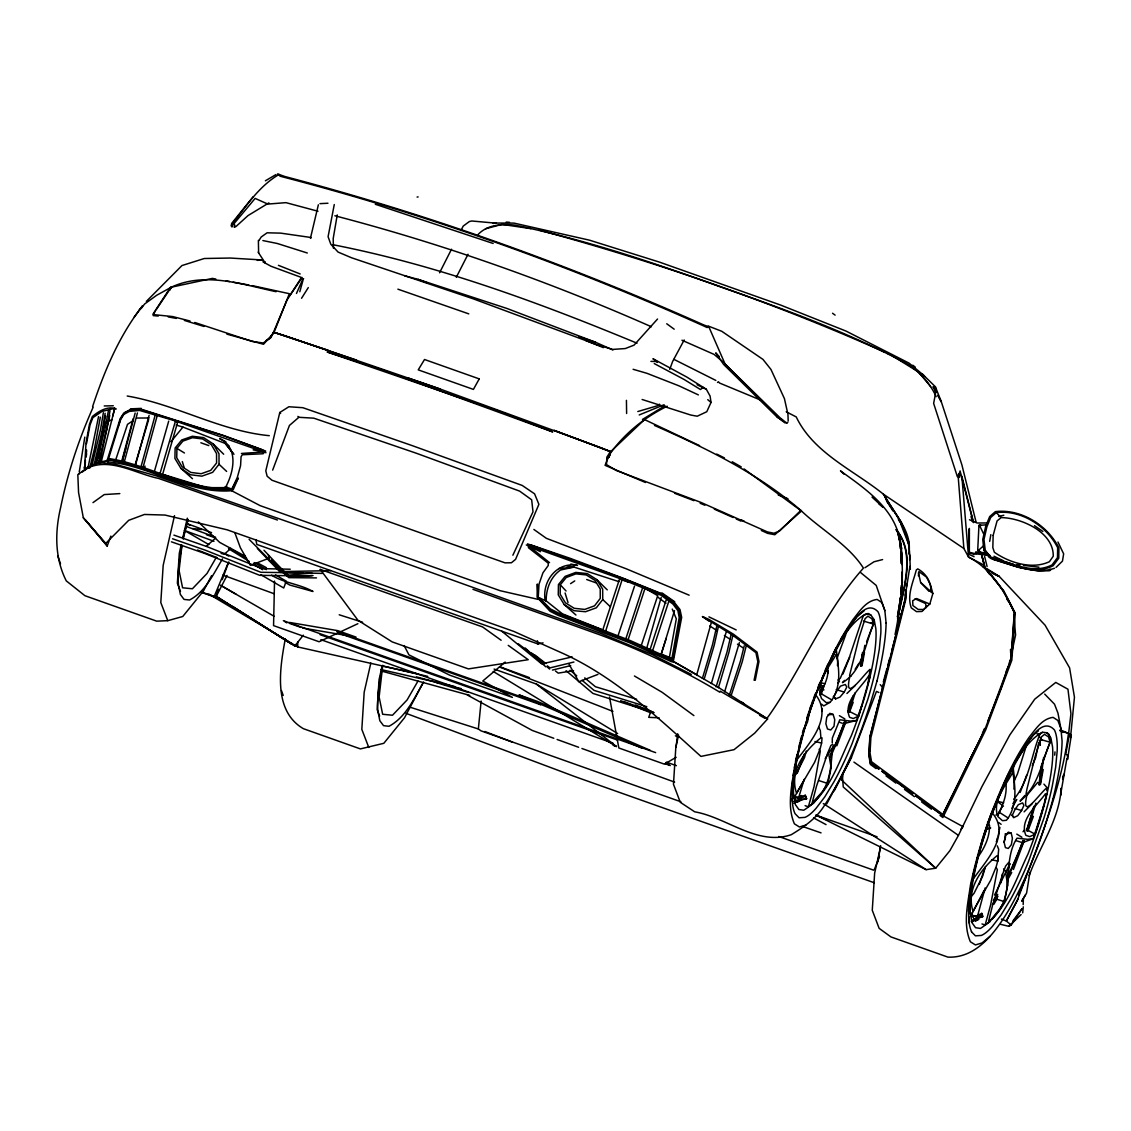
<?xml version="1.0" encoding="UTF-8"?>
<svg xmlns="http://www.w3.org/2000/svg" width="1131" height="1131" viewBox="0 0 1131 1131"><rect width="100%" height="100%" fill="white"/><g stroke="black" fill="none" stroke-linecap="round" stroke-linejoin="round"><path stroke-width="1.5" d="M968.829 529.28L969.126 554.388L974.074 556.692M1029.168 875.691C1039.488 846.624 1059.379 819.763 1061.175 788.293M974.3 919.489L982.698 916.661L981.765 913.367L975.459 916.421M1043.659 757.431L1040.209 784.348M626.433 400.346L626.616 413.508M849.593 677.625C843.641 704.175 863.957 673.949 870.092 669.326L867.929 684.269M969.38 528.417L969.338 552.31L974.017 554.6M560.297 584.826L560.184 594.199L565.443 602.837L574.265 608.322L584.784 609.411L594.553 605.82L600.25 598.426L600.236 589.011L594.948 580.359L586.268 574.93L575.863 573.869L566.235 577.517L560.297 584.826L566.066 590.99M1061.005 795.051L1061.104 788.505M176.931 448.399L176.733 457.744L182.02 466.679L190.87 472.433L201.177 473.733L210.734 470.34L216.587 463.003L216.544 453.588L211.341 444.681L202.647 438.969L192.44 437.697L182.897 441.104L176.931 448.399L184.452 452.994M274.522 581.094L273.561 625.627L319.098 641.758L357.891 623.704M832.246 742.94L832.345 738.048L839.782 719.783L850.696 721.083L856.421 720.489L861.596 706.027M918.386 575.778L918.895 571.551L926.642 577.234L930.445 584.812L932.863 593.506L929.809 604.053L923.589 609.482L918.188 609.453L912.887 605.537L912.703 600.745L916.591 598.525L929.809 604.053M831.158 767.695L831.61 750.348L833.801 745.88L832.586 744.438L830.932 745.428L827.595 753.274L816.469 786.314L812.115 803.038L822.407 791.686L827.892 783.514L831.158 767.695L828.585 753.133L833.801 745.88M264.852 451.523L263.184 453.743L242.303 454.761L241.073 456.712L240.578 465.661L237.34 477.367L231.516 489.737C188.425 492.324 148.119 465.435 107.374 459.695L120.155 418.724L123.689 413.197L129.613 410.101L140.074 409.238L223.019 435.562L265.743 451.099M654.496 425.44C706.182 448.244 757.756 473.182 800.833 510.378L779.655 530.934L773.957 533.252L767.426 531.923L700.852 502.376L616.423 470.553L606.513 464.643L606.824 457.221L610.019 452.174L611.376 451.933C626.065 432.169 645.236 417.056 667.233 406.199M869.145 752.129L869.81 737.016L889.941 659.458M906.341 590.354L905.917 598.963L870.898 737.539L870.008 752.794L871.534 761.686L942.858 814.391L984.917 729.453L1010.916 659.84L1014.281 612.663C1004.399 590.608 990.699 568.469 968.532 557.06L963.881 548.507L958.211 476.999L960.092 470.934L973.254 522.084M906.497 586.918L906.666 583.469M986.911 554.444L979.361 551.985L977.735 549.892L978.951 525.378L987.151 524.784M1013.942 789.127L1014.479 778.623L1012.98 766.196M791.94 793.736L792.11 790.442M792.294 787.148L792.633 780.56M905.662 589.972L905.224 598.525L870.008 736.945L868.806 755.197L870.375 764.415L876.058 768.571M1007.565 885.771L1008.442 868.58L1009.87 863.844L1008.711 862.43L1005.615 866.063L1003.678 871.252L992.806 904.376L988.607 921.157L991.435 919.192L999.055 909.861L1004.385 901.619L1007.565 885.771L1005.671 871.464L1003.579 868.919M968.532 911.883L969.338 897.081L971.642 882.519M793.425 783.811L793.934 775.937M832.105 749.457C831.257 763.877 830.465 779.584 822.35 792.053M837.463 665.664L837.788 660.433L836.049 647.936L830.875 659.104M969.875 906.737L970.582 895.71M795.036 769.108L795.234 766.139M905.931 589.986L905.351 598.667L890.79 656.093M968.603 910.568C969.818 887.821 975.318 865.554 981.736 843.783A115.546 26.55 -70.5 0 1 992.99 810.856L997.245 800.154A110.895 25.476 -70.5 0 1 1015.511 761.728C1022.481 752.949 1039.417 713.718 1054.361 729.863A110.895 25.476 -70.5 0 1 1057.174 751.055L1055.647 767.242L1052.282 786.045A106.894 24.557 -70.5 0 1 1044.026 817.84L1028.517 861.469A110.895 25.476 -70.5 0 1 1010.266 899.908L1001.062 915.007L992.481 926.289A106.894 24.557 -70.5 0 1 981.256 935.45L975.445 935.846L971.402 931.76M1029.917 872.199L1026.609 893.009L1021.703 901.209L1025.534 894.833M1011.057 659.797L1014.493 612.62L1003.112 590.509L986.26 569.204L1003.876 591.018L1015.27 613.115L1011.821 660.25L985.695 729.905L942.872 817.515L940.031 815.437M1054.728 755.197L1054.969 751.903M1002.292 874.136L1001.091 882.689M1046.797 790.498L1047.052 787.614L1043.913 784.122M231.77 226.864L231.996 224.348C245.964 206.407 258.957 186.177 279.06 174.457L284.955 176.535C428.409 214.254 568.54 264.612 703.963 325.035L708.826 326.76L725.141 364.168L779.118 418.244L785.112 422.98M908.773 546.556L909.098 543.036L901.195 522.112L883.311 494.106C853.566 470.086 813.557 453.121 796.224 416.915L786.215 411.783M908.744 554.02C912.986 530.99 893.547 513.842 884.173 494.742L883.311 494.106M1012.881 920.917L1022.042 908.759L1011.185 925.059L1006.336 921.002L1017.335 900.417C1037.268 846.129 1060.793 791.318 1068.456 733.397L1060.1 730.824M91.908 465.746L100.433 430.006L103.388 412.702M601.395 629.331L562.404 613.808L546.174 600.886C546.047 588.982 550.5 577.064 560.481 570.024L574.039 567.083L618.926 581.659M972.462 879.96L970.949 892.43M1070.506 737.666L1074.45 697.219L1069.601 667.87L1045.101 625.231L999.337 576.499L986.472 568.426M680.961 801.808L480.986 730.838L478.356 728.972L481.142 701.022M1022.678 912.873L1023.286 906.85M821.601 743.067L822.053 737.893L821.021 737.765C804.593 750.645 789.056 771.314 796.535 793.156L814.589 762.336L820.159 748.694L821.601 743.067L814.97 741.526M1069.884 736.267L1068.639 733.439L1070.93 713.689L1067.961 689.217L1055.76 682.431L1034.724 699.184L1009.785 734.994L981.807 786.865L958.438 835.399L949.87 850.696L935.69 868.198L841.973 780.362L842.722 773.873L851.516 757.19L876.468 691.423L878.829 692.483M85.348 461.533L84.599 468.149L85.984 443.112L89.462 424.266L92.346 416.547C98.609 411.217 107.912 405.52 116.281 408.984M85.914 456.556L86.465 451.58M862.571 652.248L860.493 665.806M900.856 588.926L901.237 585.618M1041.792 764.019L1038.922 784.603M181.978 545.142L179.08 570.533L182.586 587.795L192.411 588.77L207.015 573.474L216.247 557.456M382.603 666.541L379.125 696.993L382.646 714.269L392.485 715.244L407.103 699.948L418.003 681.018M234.555 224.39L234.23 227.232L235.008 227.161M821.742 711.441L822.053 708.798M860.903 666.286L862.274 654.51M864.805 645.349L861.751 665.537M900.926 594.595L902.368 582.352L901.973 572.088M997.726 861.044L998.136 855.856L997.061 855.715C980.831 868.792 965.987 889.517 972.999 911.261L990.657 880.3L996.213 866.657L997.726 861.044L991.576 859.8M1039.361 785.098L1041.891 763.213M85.419 460.105L84.429 468.517L85.405 461.915M85.815 456.754L86.606 450.025M676.069 747.209L677.639 733.75M841.973 780.362L842.722 773.873L826.704 803.943M900.926 594.468L902.368 582.352M877.797 862.006L880.625 845.649M1061.161 791.446L1066.844 758.76M899.767 602.272L900.389 597.267M900.799 593.931L901.633 587.258M98.185 458.14L103.133 429.243L106.06 422.146L112.181 419.643M91.71 465.958L92.205 462.494M86.126 456.966L86.62 453.672M79.241 472.023L84.797 437.117M793.227 775.682L794.004 770.833M794.513 767.596L795.022 764.358M98.553 416.59L88.02 467.626M100.32 417.198L94.481 448.809L89.674 468.206M105.155 413.324L102.2 430.628L94.071 464.714M337.236 214.932L333.207 238.542L333.433 248.269M989.682 541.381L990.841 534.638M895.059 634.519C901.859 600.773 906.157 565.161 897.491 531.372L900.12 542.413C896.176 509.53 865.243 488.677 840.46 470.878L844.277 474.341M105.621 416.081L96.05 463.696M110.838 536.122L107.219 545.976L105.777 543.375L128.694 520.331L144.457 514.464L164.999 515.057L227.147 529.817L513.983 631.48L564.1 653.944C614.755 677.299 656.178 715.965 697.12 752.963L700.951 756.399L734.047 749.669L754.73 733.114L767.61 718.934L718.864 687.676L673.298 661.465L670.683 661.338L629.91 642.889L558.191 615.363L550.147 611.32L537.098 597.225L537.31 584.02L538.186 598.426L539.699 598.101L550.486 608.973L558.544 613.03L630.264 640.556L670.768 658.751L671.984 658.185L679.194 617.653L677.936 610.712L672.917 604.025L661.168 595.302L622.474 579.51L526.283 544.958M110.018 410.793L106.597 429.879L98.27 462.551M671.616 658.85L669.425 657.252L676.31 618.841L672.266 609.086M862.02 665.848L864.48 652.375M1040.435 784.645L1043.206 769.49M108.491 410.256L104.943 429.313L96.078 463.526L102.78 462.805L115.659 464.346L156.474 475.925L375.379 552.38L601.296 633.572L652.036 654.439L691.324 674.415M109.749 415.473L99.655 463.173M905.337 595.175L909.918 566.405M997.174 838.156L996.453 842.058L996.651 841.21M86.507 443.649L90.013 424.987L92.855 417.678L101.889 411.486L114.726 408.277L101.196 462.042L107.134 461.038L107.926 461.801L107.374 459.695L108.604 458.522L120.593 419.672L123.873 414.342L129.372 411.387L139.622 410.454L173.114 420.251L265.983 452.711M334.267 204.541L328.089 236.704L330.789 244.197L338.084 252.072L351.515 257.755L473.408 298.881L597.225 344.842L612.719 349.408L625.273 348.56L634.039 345.139L657.535 319.027M1038.357 744.184L1035.699 757.643L1032.292 765.63M755.254 680.297L758.972 661.55L757.077 652.135L733.425 634.18L708.586 619.208L702.478 616.579L708.769 620.99M998.079 836.375L999.041 831.568M754.094 680.254L757.841 661.677L755.904 652.672L732.195 634.873L702.478 616.579M258.377 240.394L258.617 252.877L265.304 263.127L270.959 266.237L301.327 277.406M897.59 620.707C902.029 591.796 917.397 555.349 896.303 529.676M997.57 861.454L998.673 849.296L997.288 845.847M897.562 619.039C902.382 590.424 916.407 555.024 896.148 529.534C902.411 540.024 901.633 552.762 901.789 564.51M1011.015 656.348L1015.581 634.972L1013.97 616.254M897.463 616.819L900.516 597.931L897.477 616.989M804.169 779.316L798.924 796.79M718.411 626.418L714.226 645.236L704.203 679.052M999.352 829.956L999.931 827.397M1045.044 800.946L1046.415 794.839M174.499 515.665L163.175 565.387L160.8 602.569L167.77 620.665L182.77 616.494L203.495 590.905L211.582 575.693M181.186 544.916L179.292 553.285L177.369 583.228L180.479 591.372M182.713 538.229L187.294 518.168M285.309 638.746C279.88 668.053 272.67 710.763 303.391 728.689L360.393 748.906L383.819 743.307L404.545 717.718L423.135 682.742M370.827 663.049L364.182 692.2L361.821 729.368L368.791 747.478M382.108 666.272L379.069 679.646L377.146 709.589L379.634 716.107M678.572 735.079L675.843 747.082L673.468 784.264L680.297 802.303L694.703 811.818C726.724 817.331 757.544 846.356 791.276 834.692C803.434 827.284 815.38 819.141 823.382 807.082C848.646 768.698 864.579 725.098 876.949 681.102M880.498 847.388L874.645 873.104L872.27 910.285L879.126 928.339L890.931 936.92L947.934 957.123C976.732 958.381 995.747 931.76 1009.022 909.621C1028.673 874.984 1042.33 837.322 1052.947 799.037M985.129 887.948L977.651 915.7M1062.631 779.415L1063.804 774.268L1062.871 778.199M716.828 625.853L712.516 644.628L702.393 678.402M730.951 635.113L727.007 652.064L716.093 686.899M732.775 635.763L728.816 652.714L718.383 687.775M899.569 620.608L901.153 613.836M795.531 761.121L797.101 754.476M799.052 746.163L799.843 742.841M973.31 874.291L982.754 838.128M310.445 238.245L318.362 204.81M279.795 412.504L265.799 470.849L267.128 476.193L271.963 480.237L505.006 562.842L511.41 562.771L515.58 559.364L538.893 504.327L534.581 493.837L522.225 485.453L411.67 445.43L302.811 407.697L288.872 406.75L279.795 412.504L280.601 413.451M744.24 645.843L740.409 661.211L729.424 694.929M746.488 644.783L742.233 661.861L731.135 695.551M112.732 416.194L114.726 408.277M711.258 622.714L696.767 674.726L674.811 662.229L670.683 661.338M1027.33 793.382C1019.837 823.227 1038.767 794.174 1047.052 787.614M1026.481 745.272L1017.433 773.986L1013.758 781.818M182.982 538.398L187.718 520.006M188.17 519.44L183.985 535.67A111.206 25.546 -70.5 0 0 183.25 539.02M853.311 695.721L848.066 711.95M1033.875 806.346L1026.524 830.748M1035.883 803.137L1027.556 831.059M726.159 632.172L711.357 683.52M804.311 754.108L797.313 773.152M891.977 649.901L899.173 622.304M121.894 462.819L135.154 413.041M121.399 462.438L133.147 418.767M122.148 461.915L125.753 448.512M123.943 463.187L137.445 412.942M739.363 642.662L724.646 691.79M806.276 751.041L804.494 757.614L795.8 774.608M883.297 682.007L886.958 668.449M887.877 665.07L889.715 658.299M135.268 465.873L149.094 415.402M140.767 467.669L155.286 414.738M142.746 468.46L157.28 415.402M981.991 923.956L985.158 924.988L990.657 904.828L997.358 869.668L996.199 867.548M299.814 291.77L302.938 280.46M827.581 673.581L828.344 670.824M800.225 741.173L801.596 736.281M802.501 733.015L803.858 728.124M805.088 805.682L808.382 806.771L814.037 786.667L820.272 751.337L819.141 749.231M154.594 470.722L168.717 421.114M646.494 649.01L661.183 597.451M1043.729 805.838L1033.197 838.707L1023.951 842.086M162.61 474.327L177.567 422.485L175.319 421.58L159.994 473.592M985.469 866.516L982.585 876.299L974.031 893.334L970.78 897.109M118.727 425.1L120.678 418.555L123.548 414.158M134.815 465.831L148.684 419.474M310.643 238.372L310.912 237.482L280.615 233.127L267.1 232.802L261.204 237.001L258.858 240.677M858.683 716.121L870.262 675.73L868.834 675.603C861.355 687.69 842.623 701.602 849.607 717.323L853.255 718.524L858.683 716.121L847.755 710.607M661.395 653.817L674.486 610.613M92.558 406.722C104.391 370.968 119.278 335.525 142.676 305.667L133.939 317.486M984.861 868.127L979.262 884.371M1042.528 732.45L1040.025 733.878C1031.26 755.098 1029.097 781.592 1013.843 799.207M849.098 712.247L855.234 692.794M1003.918 842.227L1005.445 837.421L1005.233 833.816M605.537 631.494L622.05 579.906L619.519 579.114L602.653 630.278M1007.24 669.199L1001.599 686.729L988.056 720.588M1009.29 662.823L1010.308 659.627M650.042 649.632L666.074 600.292M660.942 654.708L666.286 638.252M851.191 675.928L849.621 676.112L849.706 674.953L859.009 637.714L865.074 618.685L867.901 616.169L871.916 618.742L873.556 624.086C864.961 644.09 862.84 670.499 842.468 682.657L844.546 680.41M1027.499 793.976L1026.015 794.188L1026.962 788.957L1035.346 755.777L1041.538 736.79L1044.521 734.33L1048.564 736.917L1050.049 742.205C1041.792 762.435 1038.102 786.851 1020.049 801.158L1024.884 795.432M625.584 639.581L642.733 587.456M652.53 650.876L669.1 600.448M627.903 640.302L645.038 588.318L657.733 595.669L640.81 646.904M819.777 694.915C823.693 686.05 829.405 677.186 827.595 667.007M617.724 636.682L634.505 586.197M806.7 718.298L812.963 699.976M983.32 836.459L989.583 818.137M845.804 634.533L837.096 658.157M143.849 469.407L145.065 466.142M218.693 589.322L215.724 597.38L200.894 592.22M222.242 579.652L228.773 561.923M669.736 369.356L672.648 361.439L684.184 339.993M650.735 711.866L648.713 717.337L659.119 717.832M844.504 721.635L837.972 739.377L830.493 754.575M1023.399 898.466L1023.173 904.602M845.536 721.889L830.479 757.289M1023.993 840.701L1007.438 879.098M272.67 470.086L289.423 425.468L298.867 417.297L313.81 418.173L416.448 453.277L519.61 491.108L531.669 499.803L532.998 511.792L512.88 555.222M836.813 745.866L845.903 721.719M849.537 712.049L853.17 702.393M1013.418 869.499L1024.318 840.517M1027.952 830.847L1033.395 816.356M1020.162 792.407L1026.609 775.315M866.6 641.729L873.98 622.474L873.302 619.039M1042.669 761.516L1050.756 740.692L1049.073 734.358L1046.26 732.563M821.078 680.537L815.663 694.844C833.703 717.535 808.623 743.915 795.531 761.7M1026.411 876.115L1018.607 894.989M874.419 869.343L879.55 856.549M842.948 674.034L849.763 657.083M990.148 816.469L1006.576 777.746M813.528 698.308L815.465 693.515M818.052 687.111L819.989 682.318M972.434 754.137L961.958 776.29M1006.265 671.22L1010.916 659.84M273.08 333.235L286.906 300.266L301.058 278.184M227.034 575.439L215.724 597.38L214.226 596.433L227.995 563.408M834.098 747.421L841.549 729.863A93.081 21.39 -70.5 0 0 844.687 721.663M1012.514 866.219L1019.964 848.66A93.081 21.39 -70.5 0 0 1023.117 840.46L1016.43 858.189L1007.127 877.147M984.027 890.521L970.893 915.94L969.776 908.32M1012.316 767.695L998.447 797.157L992.396 813.048C1011.001 835.088 985.978 860.974 973.452 878.688M1021.618 810.531L1023.908 805.371L1022.608 802.897L1018.324 804.664L1014.776 809.952L1012.33 815.211L1013.8 817.586L1017.73 815.691L1021.618 810.531L1014.988 808.524M982.429 733.241L984.535 728.505M994.531 895.059L1009.87 863.844M93.138 407.231C78.817 439.295 67.69 472.8 60.706 507.239C54.853 531.782 54.627 557.936 66.277 580.882L84.91 595.698L156.728 621.159L167.77 620.665M296.463 293.466L302.839 279.173M825.277 670.047L827.949 664.067M657.464 362.387L652.955 358.711L686.955 377.146L706.338 389.29L710.098 396.09L711.017 402.438L706.79 411.712L697.233 416.208L690.914 415.077L642.125 399.483M821.7 678.953L830.196 660.391M1005.841 782.44C1007.339 793.552 1003.55 804.155 998.334 813.755L995.888 815.041M610.076 454.492L608.591 457.631L609.977 454.775M984.762 729.481L942.618 815.253L915.686 795.743M303.306 635.17L294.894 645.942L215.625 595.867M834.226 790.852L851.516 757.19M423.574 682.007C414.342 698.025 406.029 717.125 389.022 726.272L383.55 725.678L379.846 720.744L377.924 711.258A111.206 25.546 -70.5 0 1 382.716 665.282M1011.821 808.312L1016.755 799.476L1012.853 803.604M972.943 753.769L976.081 747.492M960.813 829.292L963.047 826.69L942.392 815.409L951.779 796.634M460.939 230.597L463.187 226.115L469.294 221.577L471.768 220.983L494.558 223.047L513.969 223.104L589.52 240.182L659.401 262.095L780.574 305.045L846.002 331.072L909.07 363.136L923.363 375.011L935.394 386.774L941.331 401.816L961.873 464.784L976.166 522.451M308.282 287.599L301.553 298.287M169.721 290.271L171.248 287.246C204.782 271.426 242.034 284.432 276.105 291.699M439.563 272.783L451.523 249.216M844.235 692.101L846.794 687.026L845.338 684.509L840.531 686.093L836.7 691.281L833.943 696.413L835.597 698.873L839.951 697.12L844.235 692.101L836.219 689.585M456.302 277.279L468.022 254.277M170.753 288.221L171.248 287.246L156.036 309.922M303.645 278.636L302.712 279.187M1018.296 898.424L1006.336 921.002L1001.444 919.093M1007.254 776.248L1015.525 760.682M528.262 544.873L528.502 547.772L548.252 563.196L548.21 565.557L542.937 572.823L538.992 584.275L538.186 598.426L550.048 610.203L558.092 614.246L629.811 641.772L670.584 660.221L672.903 660.122L680.424 617.286L678.939 609.977L673.624 602.908L661.621 594.072L622.884 578.408L527.47 543.855M107.784 461.844C150.451 465.647 188.198 494.176 231.671 490.727L233.297 489.553L238.288 478.045L231.516 489.737L229.225 488.578C187.605 490.062 147.369 464.049 108.604 458.522M610.811 452.923L611.376 451.933L599.402 447.169L439.973 388.979L285.097 335.766L273.631 332.231L270.366 337.759L266.054 340.601M993.909 904.249L997.302 898.212M1008.329 878.561L1011.722 872.524M164.617 474.907L206.492 487.673L225.012 487.631L226.949 486.5M803.943 780.39L794.146 797.737L793.439 794.287M222.553 558.87C213.49 573.7 205.658 591.612 189.527 600.01L184.056 599.416L180.394 594.496L178.458 584.996A111.206 25.546 -70.5 0 1 181.907 545.609M992.453 904.602L997.98 896.303M1008.188 818.01C1016.868 804.537 1015.666 787.402 1012.768 772.346C1006.025 785.282 991.647 801.526 998.023 816.723L1002.476 820.696L1006.406 820.286L1008.188 818.01L999.055 812.157M155.329 311.11L153.929 313.513L154.565 314.715L172.647 316.567L190.008 321.02M831.907 699.976C841.012 686.574 839.358 669.241 836.318 654.241C829.221 666.979 815.098 683.463 821.587 698.633L826.238 702.662L830.196 702.266L831.907 699.976L820.328 693.246M270.366 337.759L272.175 334.734M825.192 758.689L828.585 753.133M998.291 911.614C1014.069 889.885 1002.603 860.451 1017.023 838.17L1027.471 839.301L1033.197 838.707M855.135 669.255L858.867 663.388M1017.25 757.742L1025.35 745.216L1033.508 734.896L1038.399 730.866M840.644 639.581L848.759 627.055M139.226 310.29L139.848 309.357M927.604 605.636L922.048 611.447L916.52 611.659L911.261 607.842C906.737 595.344 913.155 582.126 916.308 569.967L917.764 568.893C925.992 573.346 931.506 582.196 930.813 591.669M1037.763 782.355L1026.877 795.333M802.543 733.227L807.562 721.776L810.701 706.295M290.37 294.668L302.203 277.477M977.269 857.835C984.366 848.688 989.837 836.912 989.554 825.248L987.504 822.506M993.711 900.007L997.712 894.352M993.371 900.474L997.061 895.285M141.092 308.664L144.584 304.027L156.714 295.248L171.248 287.246M596.786 579.595L602.667 589.152L602.738 599.557L596.32 607.799L585.519 611.73L574.039 610.698L564.228 604.59L558.262 594.864L558.445 584.557L565.104 576.4L575.792 572.427L587.215 573.573L596.786 579.595L607.262 589.887M849.777 625.768L855.87 618.035M213.194 443.918L218.99 453.729L219.032 464.261L212.628 472.362L201.869 476.165L190.404 474.737L180.847 468.305L174.923 458.451L175.135 448.003L181.738 439.973L192.369 436.269L203.594 437.612L213.194 443.918L223.669 454.21M1023.032 831.752L1024.559 829.829M253.075 196.851L231.671 223.401L231.191 225.974L231.77 225.422M820.526 794.612L813.641 803.166L808.382 806.771M992.382 918.938L997.302 912.83M170.88 441.769L182.939 427.094L225.309 443.479L229.225 446.236M233.113 224.716L255.139 198.406L267.835 204.075L285.959 202.647L317.995 211.243M837.76 683.067L839.513 681.088L838.495 682.035M1024.092 811.86L1032.235 803.576M146.337 301.397L181.978 265.545L204.315 258.504L230.201 258.038L262.449 259.989M1056.015 567.423L1062.461 561.117L1063.649 553.837L1057.966 542.018M846.921 693.501L855.361 685.329M1000.525 924.31L1008.81 926.317L1021.123 914.541M766.875 717.987L768.161 716.785C802.133 668.69 824.061 612.224 863.434 568.115C848.406 544.534 820.908 529.676 800.833 510.378L799.857 511.184M982.881 566.673L984.366 565.302L981.765 555.052M977.735 549.892L978.782 550.09L983.178 546.117L984.168 547.248M230.865 548.379L224.277 554.247L221.111 553.384M206.309 546.273L215.597 538.102M996.27 512.597L990.699 517.475L986.854 526.89L983.984 539.515L985.214 550.076L990.275 556.961C1009.799 562.022 1032.136 575.114 1052.056 564.906L1057.485 557.64L1057.669 547.673C1046.656 525.887 1020.982 509.544 996.27 512.597L1000.709 517.15M505.161 662.073L482.781 681.032L512.428 697.403L449.813 675.207L408.927 654.849L404.135 645.561M856.888 616.734L864.225 610.683M990.092 936.341L982.005 942.971L975.417 944.936L970.384 941.77C962.665 923.9 967.952 903.683 970.426 885.22C975.473 861.681 982.09 838.509 990.289 815.889C1000.949 788.66 1012.302 761.389 1029.111 737.299C1035.6 729.311 1041.92 718.75 1053.074 717.365L1057.838 720.447L1060.892 728.548L1062.08 740.989A120.96 25.504 -71.4 0 1 1052.961 799.023M990.403 921.383L985.158 924.988M265.389 180.804L276.021 174.542M978.909 916.661L972.066 921.935L971.204 921.355L978.979 916.421M478.201 234.357C487.602 224.673 501.415 223.924 514.068 224.998C584.642 239.348 652.884 262.42 720.489 286.892C784.9 309.357 849.24 332.613 909.409 365.115C920.804 373.287 930.332 383.819 936.171 396.67M837.972 680.028L840.291 678.261L849.395 657.295L863.278 615.674L868.113 613.454L870.898 615.25M1054.46 568.299C1033.819 575.354 1011.086 564.1 991.166 558.629L985.681 552.253M931.265 589.59L928.947 591.287L920.662 582.55M703.326 387.396L700.442 389.502L683.916 379.366L654.241 363.574M717.478 382.462L718.411 381.769L719.585 383.056L761.757 400.53M87.964 467.061L78.548 474.2M92.982 502.616L104.236 494.572L119.815 493.597M85.15 469.973L91.668 465.392L101.705 461.561L106.441 461.222M978.951 525.378L979.913 526.198L980.959 525.463L980.11 524.798M864.961 567.705L874.023 561.768L882.604 559.576M82.111 472.094L84.867 470.185M988.692 554.515L987.83 555.095L993.23 559.449L1018.508 567.38L1038.088 570.943L1049.172 570.773L1050.558 570.25L1050.006 569.147M570.575 583.653L574.746 580.91M133.006 420.746L127.506 424.337L115.362 460.897L108.237 459.186M85.334 519.751L107.219 545.976L83.326 517.758L78.562 492.55L77.827 474.681L78.817 474.03M659.571 404.205L656.941 405.916L637.799 411.543M268.867 202.901L248.057 215.554L236.011 226.497L234.937 226.101M642.45 419.445L665.014 405.718M793.92 803.236L800.847 799.094M676.182 757.289L664.364 764.132L618.827 747.987L609.51 697.007M798.458 797.567L801.398 795.885M976.915 916.379L979.842 914.696M801.653 795.56L798.769 797.199L794.188 796.705M1026.807 743.237L1029.691 741.597M830.196 702.266L823.778 705.885L821.615 704.217M799.999 800.267L796.959 801.964L793.877 801.596M978.456 919.079L975.417 920.775L972.307 920.394M1008.81 926.317L1011.185 925.059M977.424 916.605L981.765 914.371M794.598 801.921L800.607 798.924M797.284 802.133L800.352 800.607M975.714 920.931L978.767 919.404M124.509 412.688L130.814 409.563L141.361 409.252L223.669 435.534L262.774 449.898M708.826 326.76L707.115 327.552L704.359 326.251C568.54 265.262 427.815 214.636 283.683 177.157L279.979 176.167L279.06 174.457M989.936 555.434L975.954 553.865L975.586 552.324L979.955 551.716L978.782 550.09M87.412 468.093C110.485 457.221 135.918 473.79 158.594 478.427L277.42 520.02M639.213 414.95L664.109 404.728M597.931 674.401L578.846 681.739L569.02 664.18M799.405 798.571L805.456 796.323L805.272 795.249L797.355 797.963M982.415 916.435L973.904 919.206L973.127 916.676M805.979 825.022L799.419 827.001L794.386 823.82C786.709 805.951 791.954 785.748 794.443 767.27C799.546 743.76 806.064 720.56 814.292 697.954C825.022 670.754 836.261 643.412 853.142 619.364C859.602 611.348 865.922 600.787 877.119 599.444L881.812 602.498L884.866 610.599L886.082 623.054M975.572 916.704L982.372 914.795L982.698 916.661M485.538 228.773L502.023 224.376L530.877 228.646M845.182 723.303L856.421 720.489M998.772 516.499L1003.819 515.227M573.926 662.031L549.991 667.898L547.248 665.806M552.437 670.075L570.674 665.622M786.497 423.008L787.416 422.782M572.145 656.913L541.721 663.939L501.867 631.282M255.846 539.572L256.808 544.435L537.988 643.977L543.064 642.846M796.535 800.918L806.643 798.698L805.272 795.249M806.643 798.698L796.167 800.649L795.036 797.991M224.532 487.192L230.399 488.493M987.504 828.585L990.685 827.963M493.13 223.401L496 222.878M573.544 670.669L558.219 673.129L555.491 671.008M877.076 836.799L816.285 815.267L926.162 869.654L935.69 868.198L843.259 786.978L842.454 776.403M986.048 828.938L989.469 828.415M319.96 203.651L327.962 203.241M787.742 422.471L786.201 422.683L779.994 417.735L725.141 364.168M1006.138 833.816L1011.199 833.123L1012.401 838.227L1011.383 844.659L1008.287 848.448L1005.402 847.628L1004.187 842.496L1005.332 836.12L1008.343 832.162L1011.199 833.123M417.085 197.048L418.131 196.921M798.882 797.977L802.049 797.609L792.675 797.708M971.586 916.478L978.527 915.771M558.799 568.582L574.039 567.083L566.97 565.938M311.873 572.993L287.613 575.326L263.99 550.274M870.601 622.785L873.98 622.474M313.033 575.566L290.285 577.178L275.059 563.082M828.019 714.707L833.123 714.453L834.749 719.712L834.014 726.243L830.762 729.962L827.51 729.014L825.856 723.741L826.747 717.266L829.885 713.35L833.123 714.453M257.218 260.342L262.251 260.116M130.461 408.871L141.333 408.39M241.44 453.46L263.481 451.976L253.146 449.841M265.007 261.742L262.915 261.798L265.304 263.127M104.222 405.958L113.298 405.76M312.043 575.566L287.359 576.131L271.383 559.972M330.733 570.632L281.195 571.593L249.117 539.346M137.134 418.046L149.094 417.975M987.547 522.96L977.198 523.017L969.479 519.751M1036.971 733.878L1040.025 733.878M316.468 577.899L288.843 577.658L269.319 560.623M783.331 421.495L776.898 416.604M303.433 575.863L259.72 575.34L204.301 553.285L171.445 541.834M302.712 572.894L260.851 572.286L205.432 550.231L172.576 538.78M290.229 569.218L262.194 568.624L206.775 546.57L173.92 535.119M650.905 361.383L657.238 361.524M322.349 573.417L280.375 572.343L257.345 548.478M506.221 222.086L509.501 222.312M1046.755 793.849L1045.454 793.764C1037.283 805.357 1018.946 819.65 1025.888 835.357L1029.719 836.629L1035.19 834.24L1026.736 829.645M269.277 435.675C220.121 431.01 175.871 404.304 127.209 396.02M158.269 316.058L153.293 315.62L152.869 314.305L170.456 287.387L212.345 278.396L215.823 279.018M168.236 316.92L176.365 318.419M977.184 915.997L972.603 915.502L970.596 912.604M1013.15 564.213L1006.562 562.305M1016.585 564.609L1020.021 565.005M1023.442 565.387L1038.894 567.154M192.751 528.545L201.431 529.548M289.593 622.446L337.858 630.66L356.025 637.106L302.585 628.002M226.242 280.912L229.72 281.534M233.198 282.17L248.834 285.012M252.312 285.634L289.352 293.707L274.027 332.457L263.523 344.276L226.864 334.126M332.924 244.72C437.697 265.163 538.653 302.444 637.036 343.202M979.361 551.985L986.67 553.427M262.873 240.564L277.293 243.49L307.307 253.005M570.816 564.058L577.474 565.429C557.314 561.372 541.989 580.825 545.1 600.123L545.778 601.042M975.586 552.324L988.338 555.081M613.101 743.251L416.632 673.624L297.764 646.946L208.811 594.072M1003.649 802.77L997.019 801.243L1003.466 806.233M381.599 665.763L427.772 676.38M380.893 669.524L454.379 686.39M969.338 552.31L975.954 553.865M461.236 688.623L435.873 682.445L468.404 692.426M184.395 320.426L203.919 326.435M1015.624 840.517L1022.41 842.652M820.229 682.559L825.008 683.788M404.742 275.837L418.102 279.357L506.9 308.452L595.457 342.212L612.903 350.002M334.861 215.767C443.154 243.985 549.058 281.591 651.414 326.76M633.106 369.286L646.904 373.301L679.095 385.897L698.364 394.903M416.448 676.875L438.418 682.87M441.797 683.803L446.858 685.188M469.747 695.381L382.292 671.277M539.346 230.13C656.97 262.18 772.671 302.161 884.032 351.882M1040.873 739.575L1050.049 742.205M863.575 621.089L873.556 624.086M176.167 425.058L182.939 427.094M636.64 699.255L595.401 686.715L584.727 677.879M194.815 322.491L252.142 341.449L263.269 343.004L270.521 338.042L273.631 332.231L356.562 360.096M530.481 544.774L570.25 558.361L623.506 578.351L661.465 593.577L674.118 602.116L680 609.552L681.668 617.37L673.298 661.465L671.984 658.185M996.383 899.103L1004.385 901.619M339.201 614.783L362.627 622.262M409.507 707.031L478.356 728.972M818.575 780.503L827.892 783.514M578.846 336.755L595.457 342.212M273.631 332.231L328.202 350.285M375.308 204.259L493.13 243.462M538.328 599.416L500.114 590.693L260.13 505.642L231.671 490.727M408.277 378.008L439.973 388.979M802.741 826.535L821.049 832.868M397.886 289.168L468.785 313.867M201.092 591.852L214.226 596.433M874.291 882.76L574.053 776.304L406.015 713.322M200.837 442.772L208.797 445.586M586.664 579.51L596.207 582.889M508.243 645.363L528.219 659.698L468.404 668.902L392.16 641.885L357.976 620.297L320.271 569.416L482.569 626.942L501.118 640.245M494.077 669.057L536.348 684.043L617.611 733.524M289.366 623.322L300.931 627.408M665.381 763.863L668.647 765.023M283.358 620.679L655.655 752.638M320.087 634.675L617.611 740.112M320.865 639.679L416.632 673.624M666.399 762.138L676.395 765.673M613.129 745.357L616.395 746.517L536.348 684.043M778.792 836.502L873.683 870.191M622.05 579.906L628.553 582.239M472.942 589.322L600.759 635.155C642.097 650.523 682.092 669.439 719.867 692.243M839.782 722.341L842.312 723.26M646.833 706.705L594.044 690.377L582.069 680.297M624.001 701.687L653.591 712.318M653.972 712.714L592.927 693.43L566.066 670.697M553.794 738.274L532.277 730.456L467.414 695.07M557.102 739.476L578.62 747.28M581.928 748.482L674.627 782.115M222.92 575.099L274.055 593.718M211.568 532.644L186.898 523.596L189.966 525.364M185.993 526.353L215.597 537.211M206.436 534.68L214.678 537.706M213.985 541.282L184.381 530.425L208.839 544.605M499.633 666.682L529.421 677.625M645.462 482.485L605.085 465.336L610.57 451.736L644.529 419.587L699.58 445.642M674.613 493.272L693.883 500.637M539.699 598.101L546.174 600.886M778.227 494.982L787.939 498.686M418.102 279.357L427.829 283.075M661.607 654.269L669.425 657.252M708.246 326.039L721.734 331.27L762.958 359.389L770.96 369.455L784.419 398.593L787.954 414.427L788.194 421.085M197.487 550.005L217.138 557.64M484.846 731.488L512.428 742.176M499.534 666.993L612.931 711.385M675.377 735.829L678.671 737.115M635.339 704.981L651.173 711.215M278.424 265.333L300.167 273.956M585.858 340.544L603.389 347.641M620.679 700.683L650.636 712.784M700.174 503.267L704.882 505.232M714.311 509.162L733.128 517.531M741.045 519.85L744.269 521.221M1068.639 733.439L1060.539 729.947L1062.857 732.506M887.255 353.296L890.479 354.696M650.283 750.334L537.197 701.319L519.03 694.872L641.814 748.1M673.92 359.361L715.838 380.426M681.922 340.219L714.043 354.371L723.416 362.259M991.986 573.233L999.337 576.499L985.681 568.836L989.71 574.576M915.036 598.808L925.582 603.53L926.232 607.573M815.932 814.999L827.185 820.088M689.147 595.189L626.574 568.935L546.344 538.314L533.874 529.449M736.253 518.973L740.961 521.122M761.319 530.467L767.581 533.337L774.82 534.737L801.469 511.028L744.042 468.941M277.618 173.877L278.919 174.499M708.939 616.862L736.196 629.939M993.965 556.226L1003.423 560.778M540.448 551.674L528.799 546.004L549.539 562.658M697.049 384.71L706.338 389.29M716.672 454.096L724.448 457.928M732.224 461.773L741.229 466.891M225.903 441.825L219.654 438.616C238.726 447.622 233.976 471.684 225.762 486.952L226.37 487.546M981.595 554.473L985.101 568.115L984.366 565.302L968.532 557.06L961.887 476.476L959.555 474.384M813.698 817.953L826.04 824.612M245.286 556.254L219.668 542.385L198.293 521.9M257.331 562.786L266.379 567.677M767.61 718.934L720.178 691.126M759.565 715.287L764.994 718.312M285.182 582.479L289.762 585.038L313.018 591.485C299.955 584.077 284.178 583.115 271.553 575.184M229.692 548.379L246.516 558.12M254.15 562.559L266.379 569.642M275.554 574.944L286.242 581.15L283.725 587.993L260.809 574.704M224.122 553.455L228.702 556.113M221.068 585.547L236.11 594.256M220.418 585.194L274.027 616.239M634.434 675.985L662.116 692.285L693.897 715.584M839.386 715.683L844.885 718.948M294.894 645.942L214.904 595.768L291.657 643.892M741.158 701.842L743.661 703.355M665.763 762.845L670.273 765.602M493.201 671.432L616.395 746.517M1016.783 834.113L1021.915 837.251M228.519 548.691L249.301 561.485M253.74 564.228L262.646 569.713M891.949 355.601L918.4 371.943L930.601 386.505M284.517 621.414L286.85 622.884M860.451 572.427L876.228 585.42L884.866 610.599M232.788 606.485L291.572 644.076M823.283 803.576L926.162 869.654M709.816 625.938L717.096 630.73M724.377 635.523L730.188 639.368M737.469 644.161L743.293 647.992M821.064 685.089L823.877 686.969M963.881 548.507L884.173 494.742L886.69 501.033L892.981 511.014M1034.469 525.661L1042.867 531.457M661.932 592.898L674.726 601.763M853.947 762.11L958.438 835.399M674.189 329.192L666.725 323.763M998.602 822.506L1001.119 824.301M320.271 569.416L323.127 571.466M912.858 793.693L881.685 771.116L912.731 793.792M915.559 795.842L942.392 815.409M886.011 775.866L895.964 783.147M904.489 789.396L914.442 796.691M921.553 801.893L931.492 809.188M832.543 313.259L835.102 315.125M912.745 365.228L915.191 367.038M657.563 596.956L665.975 603.261M518.366 643.864L544.492 663.727M534.977 655.061L545.92 663.558M532.305 653.633L544.393 663.501M878.815 503.762L882.873 507.126L872.015 497.103M570.109 670.231L576.753 675.829M707.752 399.653L711.017 402.438M1059.874 730.159L1062.362 732.28M564.228 604.59L575.948 615.024M1068.456 733.397L1070.18 734.952M531.669 653.082L538.073 658.793M540.646 661.084L543.205 663.374M547.065 666.809L549.624 669.085M180.847 468.305L192.482 478.696M983.899 550.33L989.229 557.442C1009.403 562.574 1032.603 576.442 1053.159 565.698L1058.772 558.205L1058.913 547.941C1047.603 525.265 1020.996 508.54 995.393 511.622L989.667 516.598L985.695 526.367L982.754 539.515L983.899 550.33L989.625 555.491M932.863 593.506L920.62 582.38L918.457 572.922M525.166 647.992L545.764 666.823M297.905 416.406L298.867 417.297M602.738 599.557L610.344 606.739M219.032 464.261L226.624 471.429M777.845 417.777L723.628 364.451L715.739 352.872L719.33 356.633M833.293 696.569L835.597 698.873M820.286 686.22L823.905 689.896M1044.705 694.095L1054.488 704.161L1057.966 713.124L1060.892 728.548M922.429 373.993L924.564 376.312M295.601 644.571L297.764 646.946L297.736 641.687M83.326 517.758L105.777 543.375M880.229 684.637L882.378 687.21M1011.708 815.069L1013.8 817.586M233.976 454.309L225.309 443.479L232.774 453.022M1038.597 742.6L1040.181 744.792M971.289 914.286L973.084 916.803M231.926 225.917L232.435 226.638M1006.788 599.006L1008.795 601.89M1039.587 736.847L1042.033 740.423M886.69 501.033C899.795 518.182 910.837 537.932 909.621 559.958M898.382 519.567L900.177 522.409M936.327 392.372L933.103 386.689L935.563 391.227M937.952 395.214L941.331 401.816L938.037 395.765M258.207 252.114L258.617 252.877M979.913 526.198L984.323 535.331M818.646 726.979L820.314 730.513L820.852 737.186M898.82 536.207L901.52 548.606L901.492 547.616M805.456 796.323L806.375 798.486M981.765 913.367L982.372 914.795M268.259 554.812L269.517 558.035L250.432 565.344L240.352 547.673L234.923 532.927M900.799 524.021L908.292 543.361M281.463 690.589L283.202 695.424M57.639 555.703L60.508 563.733M565.09 592.997L568.016 602.554M182.317 461.604L184.282 467.965M971.034 516.471L972.42 521.532M981.609 555.208L984.366 565.302M959.597 477.452L958.72 474.087L957.377 476.702L933.64 403.399L935.507 393.503L935.394 386.774M961.887 476.476L973.551 522.607M984.578 556.367L987.094 566.546M1039.403 740.268L1040.379 745.131M537.352 640.74L537.988 643.977M869.075 753.797L870.347 762.902L878.829 769.08L870.347 762.902L870.234 757.728M899.795 544.138L900.29 548.592M968.871 916.746L969.324 923.249M792.265 798.599L792.492 801.837M909.734 554.869L910.328 569.36M1010.52 649.307L1010.647 652.813M901.732 563.62L901.407 551.758L901.676 563.577M900.827 554.755L901.068 563.379M901.973 577.093L902.086 582.154L901.958 575.099M869.81 737.016L870.092 750.814M819.636 692.978A28.954 6.659 -70.5 0 1 823.396 686.093M821.544 694.052A4.383 1.004 -70.5 0 1 821.714 693.119M821.997 692.073A4.383 1.004 -70.5 0 1 822.774 689.952M853.043 696.625A93.081 21.39 -70.5 0 1 848.25 711.668M886.096 623.011A120.946 24.91 -71.6 0 1 876.977 681.074M997.867 815.451A28.954 6.659 -70.5 0 1 1002.363 806.573M1013.758 764.697A82.662 18.987 -70.5 0 1 1012.98 771.582M1046.571 794.301A48.463 3.478 -73 0 1 1035.176 834.07M1033.791 807.209A93.081 21.39 -70.5 0 1 1026.665 830.465M971.571 931.562A110.895 25.476 -70.5 0 1 968.772 910.37M993.145 535.387L992.834 547.644L994.361 552.253C1009.177 562.673 1032.009 569.897 1049.427 561.697L1053.244 556.24C1053.838 532.333 1021.562 517.857 1001.204 517.588L997.09 520.896L993.145 535.387M792.803 784.872L792.294 792.52A110.895 25.476 -70.5 0 0 795.093 813.712L799.108 817.784L804.904 817.388A106.894 24.557 -70.5 0 0 816.144 808.227L824.725 796.945L833.929 781.846A110.895 25.476 -70.5 0 0 852.18 743.42L867.689 699.792A106.894 24.557 -70.5 0 0 875.945 667.983L879.31 649.194L880.837 632.992A110.895 25.476 -70.5 0 0 878.024 611.8C863.094 595.698 846.158 634.915 839.202 643.666A110.895 25.476 -70.5 0 0 820.936 682.092L816.681 692.808A115.546 26.55 -70.5 0 0 805.428 725.734L797.157 757.516L792.803 784.872M1071.311 735.306L1067.523 759.495L1067.466 755.395L1065.798 753.981L1069.53 733.779L1071.311 735.306M826.464 669.085L818.236 688.411A103.529 23.779 -70.5 0 0 799.122 749.033A102.2 23.482 -70.5 0 0 793.665 795.56L795.376 804.608L798.882 809.527L803.745 810.234C829.32 794.019 838.792 761.87 851.275 735.814A103.529 23.779 -70.5 0 0 870.389 675.193A102.2 23.482 -70.5 0 0 875.846 628.68L874.136 619.632L870.644 614.713L865.766 614.006C845.507 625.485 837.067 649.59 826.464 669.085M1003.14 787.261L994.912 806.601A103.529 23.779 -70.5 0 0 975.799 867.223A102.2 23.482 -70.5 0 0 970.341 913.735L972.066 922.783L975.558 927.703L980.45 928.424C1006.039 912.222 1015.511 880.074 1027.994 854.004A103.529 23.779 -70.5 0 0 1047.094 793.382A102.2 23.482 -70.5 0 0 1052.551 746.87L1050.84 737.822L1047.348 732.902L1042.443 732.181C1022.184 743.675 1013.744 767.779 1003.14 787.261M479.233 378.885L473.408 389.403L418.244 369.865L424.521 359.502L479.233 378.885M381.741 369.611L327.085 351.953L497.668 410.694L552.72 431.929L381.741 369.611M537.253 702.563L336.925 631.565L340.417 633.77L540.745 704.783L537.253 702.563M577.701 439.167L554.077 430.345L611.376 451.933L577.701 439.167M900.615 544.675L898.622 534.751L900.615 544.675"/></g></svg>
